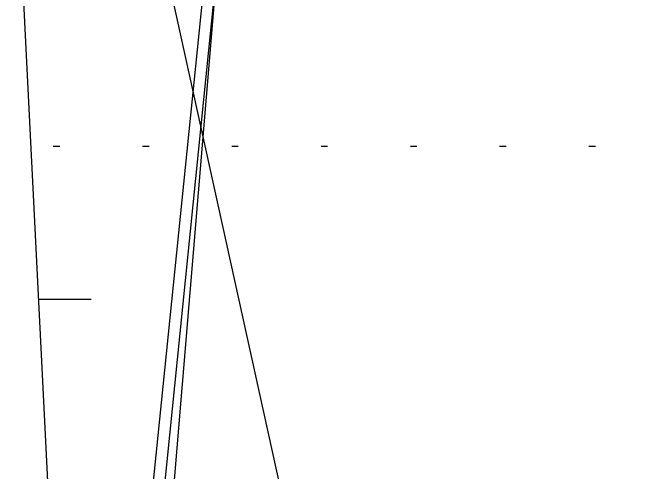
# Model space of a CAD drawing. Header units: millimetres. Extents: x -1499 to 6658, y -12483 to -6008.
# Drawn here: x 2121.14 to 2130.64, y -10809.99 to -10803.04 of the extents above; entities that cross this region are included whole.
import ezdxf

# ---------------------------------------------------------------- set-up
doc = ezdxf.new("R2010")
doc.units = ezdxf.units.MM
doc.linetypes.add('A-DOTLN01H', pattern=[0.125, 0, -0.125])
doc.linetypes.add('BR_LINE', pattern=[7.75, 6.5, -0.25, 0.25, -0.25, 0.25, -0.25])
for name, color, linetype in [('CR-GRID', 56, 'A-DOTLN01H'), ('NARA', 7, 'Continuous'), ('발파암선', 3, 'BR_LINE'), ('종단지반선', 3, 'Continuous')]:
    doc.layers.add(name, color=color, linetype=linetype)

# ---------------------------------------------------------------- blocks, each defined once
blk = doc.blocks.new('Nara월판넬')
at = {"layer": 'NARA'}
blk.add_line((49.7, 2849.6, 85), (-159, 1203), dxfattribs=at)
blk.add_lwpolyline([(52.4, 2999.5), (0, 0), (35, -0.6, 1), (135, -2.4), (170, -3), (222.3, 2996.6), (187.3, 2997.2, -1), (87.4, 2998.9)], format="xyb", close=True, dxfattribs=at)
blk = doc.blocks.new('*E42')
at = {"layer": 'NARA', "xscale": -0.001, "yscale": 0.001, "zscale": 0.001, "rotation": 359.0000000007731}
blk.add_blockref('Nara월판넬', (-2.5152, 3.25), dxfattribs=at)

msp = doc.modelspace()

# ---------------------------------------------------------------- linework, layer by layer
at = {"layer": 'CR-GRID', "linetype": 'A-DOTLN01H', "ltscale": 10}
msp.add_line((696.1572, -10805.0576), (6196.1572, -10805.0576), dxfattribs=at)
at = {"layer": 'NARA'}
for p, q in [((2123.1178, -10838.8786), (2121.3178, -10802.8786)), ((2122.3326, -10807.3787), (2121.5428, -10807.3787))]:
    msp.add_line(p, q, dxfattribs=at)
at = {"layer": '종단지반선', "flags": 128}
msp.add_lwpolyline([(2276.1572, -10939.6496), (2256.1572, -10954.9676), (2236.1572, -10961.4356), (2216.1572, -10998.1556), (2213.3572, -10998.7376), (2196.1572, -10949.5676), (2188.6572, -10942.5776), (2186.3572, -10942.5776), (2177.4572, -10973.3576), (2176.9572, -10973.3576), (2176.1572, -10969.8416), (2156.1572, -10912.0136), (2136.1572, -10860.1376), (2116.1572, -10769.0876), (2096.1572, -10711.7696), (2076.1572, -10700.4896), (2056.1572, -10725.4436), (2044.2572, -10772.3576), (2042.7572, -10773.2276), (2036.1572, -10760.6936), (2016.1572, -10733.1176), (1996.1572, -10661.8976), (1976.1572, -10616.3456)], dxfattribs=at)

# ---------------------------------------------------------------- block references
at = {"layer": '발파암선', "color": 2, "yscale": 6}
msp.add_blockref('*E42', (2125.0178, -10838.8786), dxfattribs=at)

doc.saveas('drawing.dxf')
